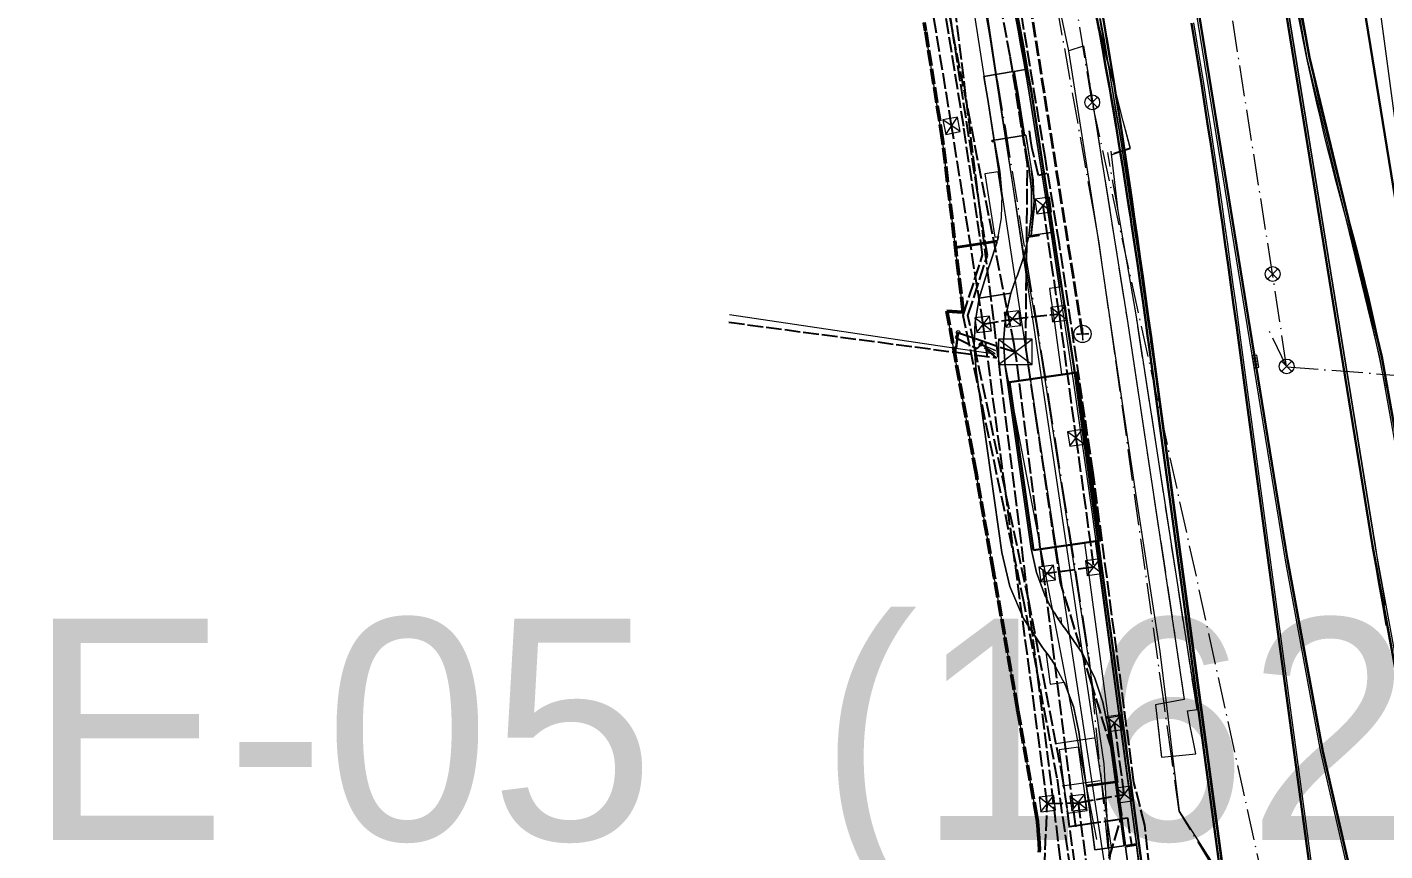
# Model space of a CAD drawing. Header units: metres. Extents: x 105014 to 106600, y 111320 to 118425.
# Drawn here: x 106016.9 to 106127.2, y 116545.7 to 116612.7 of the extents above; entities that cross this region are included whole.
import ezdxf
from ezdxf.enums import TextEntityAlignment as Align

# ---------------------------------------------------------------- set-up
doc = ezdxf.new("R2010")
doc.units = ezdxf.units.M
doc.linetypes.add('DASHDOT', pattern=[3.556, 2.54, -0.508, 0, -0.508])
doc.linetypes.add('DASHED', pattern=[1.524, 1.27, -0.254])
for name, color, linetype, lineweight in [('00-BASE-LIMITE', 7, 'DASHED', 50), ('00-BASE-UE', 42, 'DASHED', 25), ('10-PAV-BOCACALLE', 9, 'CONTINUOUS', 13), ('10-PAV-CALZADA-BRT', 12, 'CONTINUOUS', 30), ('10-PAV-CALZADA-MIXTA', 8, 'CONTINUOUS', 30), ('10-PAV-CICLORUTA', 76, 'CONTINUOUS', 18), ('10-PAV-PARADERO', 30, 'CONTINUOUS', 30), ('10-PAV-SARDINEL', 252, 'CONTINUOUS', 13), ('20-EP-ZONA-DURA', 253, 'CONTINUOUS', 13), ('20-EP-ZONA-VERDE', 84, 'CONTINUOUS', 13), ('30-RED-ENEL-NODOS', 11, 'CONTINUOUS', 13), ('30-RED-ENEL-PROY', 1, 'DASHED', 25), ('30-RED-ETB-CAMARA', 151, 'CONTINUOUS', 13), ('30-RED-ETB-EXIST', 145, 'CONTINUOUS', 13), ('30-RED-ETB-PROY', 5, 'DASHED', 25), ('30-RED-MOVISTAR-PROY', 4, 'DASHED', 25), ('30-RED-VANTI-EXIST', 52, 'CONTINUOUS', 13), ('30-RED-VANTI-PROY', 2, 'DASHED', 25), ('30-RED-VANTI-RETIRO', 8, 'DASHDOT', 13), ('35-RH-ACUE-MENOR-EXIST', 151, 'CONTINUOUS', 13), ('35-RH-ACUE-MENOR-PROY', 5, 'DASHED', 25), ('35-RH-PLUV-COLECTOR', 96, 'CONTINUOUS', 30), ('35-RH-PLUV-NODOS', 94, 'CONTINUOUS', 13), ('35-RH-PLUV-RETIRO', 8, 'DASHDOT', 13), ('36-RH-SAN-COLECTOR-PROY', 6, 'DASHED', 35), ('36-RH-SAN-POZOS', 216, 'CONTINUOUS', 13), ('40-ROT-UE', 7, 'CONTINUOUS', 25)]:
    doc.layers.add(name, color=color, linetype=linetype, lineweight=lineweight)

# ---------------------------------------------------------------- blocks, each defined once
blk = doc.blocks.new('CAM_ETB_T_13')
for p, q in [((-1.375, -1.025), (1.375, 1.025)), ((-1.375, 1.025), (1.375, -1.025))]:
    blk.add_line(p, q)
blk.add_lwpolyline([(-1.375, -1.025), (1.375, -1.025), (1.375, 1.025), (-1.375, 1.025)], close=True)
blk = doc.blocks.new('POSTE')
blk.add_circle((0, 0), 0.15)
blk = doc.blocks.new('CAJA_ENEL')
for p, q in [((-0.6, -0.6), (0.6, 0.6)), ((-0.6, 0.6), (0.6, -0.6))]:
    blk.add_line(p, q)
blk.add_lwpolyline([(-0.6, -0.6), (0.6, -0.6), (0.6, 0.6), (-0.6, 0.6)], close=True)
blk = doc.blocks.new('POZO_SAN')
for p, q in [((-0.5, 0), (0.5, 0)), ((0, -0.5), (0, 0.5))]:
    blk.add_line(p, q)
blk.add_circle((0, 0), 0.7)
blk = doc.blocks.new('SUMIDERO')
for p, q in [((-0.25, -0.2), (-0.25, 0.2)), ((0, -0.2), (0, 0.2)), ((0.25, -0.2), (0.25, 0.2))]:
    blk.add_line(p, q)
blk.add_lwpolyline([(-0.5, -0.2), (0.5, -0.2), (0.5, 0.2), (-0.5, 0.2)], close=True)
blk = doc.blocks.new('POZO_PLUV')
for p, q in [((-0.42, -0.42), (0.42, 0.42)), ((-0.42, 0.42), (0.42, -0.42))]:
    blk.add_line(p, q)
blk.add_circle((0, 0), 0.6)

msp = doc.modelspace()

# ---------------------------------------------------------------- linework, layer by layer
at = {"layer": '00-BASE-LIMITE'}
msp.add_lwpolyline([(106099.0963, 116545.6269), (106099.1439, 116545.9075), (106099.1177, 116546.2597), (106099.0733, 116546.8599), (106099.0625, 116547.0045), (106098.9989, 116547.8611), (106098.9985, 116547.8667), (106098.9874, 116548.0172), (106098.9797, 116548.1199), (106098.9195, 116548.4583), (106097.3725, 116557.1379), (106097.3601, 116557.2072), (106097.3387, 116557.3277), (106095.4381, 116568.1689), (106095.4365, 116568.1781), (106095.4361, 116568.1806), (106095.4201, 116568.2718), (106095.3997, 116568.3883), (106094.0086, 116576.2933), (106093.9807, 116576.4523), (106093.7077, 116577.9729), (106091.6197, 116589.6071), (106092.9417, 116589.5143), (106091.2607, 116603.5367), (106089.8826, 116612.3989), (106089.7783, 116613.0699)], dxfattribs=at)
at = {"layer": '00-BASE-UE'}
msp.add_lwpolyline([(106099.0963, 116545.6269), (106099.1439, 116545.9075), (106099.1177, 116546.2597), (106099.0733, 116546.8599), (106099.0625, 116547.0045), (106098.9989, 116547.8611), (106098.9985, 116547.8667), (106098.9875, 116548.0173), (106098.9797, 116548.1199), (106098.9195, 116548.4583), (106097.3725, 116557.1379), (106097.3601, 116557.2073), (106097.3387, 116557.3277), (106095.4381, 116568.1689), (106095.4363, 116568.1795), (106095.4201, 116568.2719), (106095.3997, 116568.3883), (106094.0087, 116576.2933), (106093.9807, 116576.4523), (106093.7077, 116577.9729), (106091.6197, 116589.6071), (106092.9417, 116589.5143), (106091.2607, 116603.5367), (106089.8827, 116612.3989), (106089.7783, 116613.0699)], dxfattribs=at)
at = {"layer": '10-PAV-BOCACALLE'}
msp.add_lwpolyline([(106107.3607, 116545.1625), (106106.0227, 116555.0725), (106105.0203, 116562.8403), (106111.0874, 116517.3245)], dxfattribs=at)
at = {"layer": '10-PAV-CALZADA-BRT'}
for points in [[(106118.3895, 116618.7031), (106126.0399, 116571.5291), (106126.2011, 116570.5349), (106129.023, 116555.2282)], [(106125.7133, 116538.3463), (106122.1679, 116553.8112), (106119.2915, 116569.4143), (106119.1301, 116570.4085), (106111.4799, 116617.5825)], [(106118.7537, 116509.3611), (106111.1025, 116566.0283), (106108.8579, 116582.6521), (106108.6377, 116584.2823), (106108.4173, 116585.9119), (106108.1961, 116587.5407), (106107.9743, 116589.1685), (106107.7513, 116590.7937), (106107.5265, 116592.4193), (106107.2997, 116594.0439), (106107.0707, 116595.6675), (106106.8389, 116597.2899), (106106.6041, 116598.9111), (106106.3661, 116600.5311), (106106.1245, 116602.1497), (106105.8789, 116603.7671), (106105.6289, 116605.3831), (106105.3743, 116606.9975), (106105.1147, 116608.6105), (106104.8495, 116610.2217), (106104.5789, 116611.8315), (106104.3023, 116613.4393)], [(106111.4799, 116613.0053), (106111.7547, 116611.3701), (106112.0237, 116609.7347), (106112.2871, 116608.0991), (106112.5451, 116606.4635), (106112.7981, 116604.8279), (106113.0465, 116603.1921), (106113.2907, 116601.5567), (106113.5309, 116599.9213), (106113.7677, 116598.2861), (106114.0011, 116596.6513), (106114.2317, 116595.0167), (106114.4599, 116593.3825), (106114.6857, 116591.7489), (106114.9101, 116590.1143), (106115.1327, 116588.4819), (106115.3541, 116586.8503), (106115.5747, 116585.2193), (106115.7949, 116583.5887), (106118.0395, 116566.9649), (106125.6907, 116510.2979)]]:
    msp.add_lwpolyline(points, dxfattribs=at)
at = {"layer": '10-PAV-CALZADA-MIXTA'}
for points in [[(106111.0874, 116517.3245), (106105.0203, 116562.8403), (106101.9163, 116585.1384), (106098.4823, 116607.3881), (106096.1801, 116619.4817), (106093.2147, 116631.4299), (106088.4041, 116647.5769), (106083.4337, 116662.7378), (106082.8061, 116664.6003), (106082.2815, 116666.1021), (106081.8867, 116667.2303), (106081.6481, 116667.8397), (106076.311, 116683.0887), (106076.2751, 116683.2059), (106075.0133, 116686.7964), (106074.7388, 116687.5771), (106074.3866, 116688.5793), (106074.3818, 116688.5929), (106070.8847, 116698.5435), (106070.8809, 116698.5543), (106064.2004, 116717.5623)], [(106129.1519, 116573.5987), (106126.946, 116585.9082), (106124.0055, 116598.0631), (106121.065, 116610.2181), (106118.8591, 116622.5277)], [(106103.6524, 116614.1553), (106103.9534, 116612.5707), (106103.9986, 116612.3293), (106104.247, 116610.9848), (106104.5339, 116609.3976), (106104.814, 116607.8092), (106104.9243, 116607.1737), (106105.0879, 116606.2196), (106105.3555, 116604.6293), (106105.6172, 116603.0376), (106105.693, 116602.5707), (106105.8736, 116601.4452), (106106.1251, 116599.8521), (106106.3717, 116598.2583), (106106.5177, 116597.3015), (106106.614, 116596.6636), (106106.8523, 116595.0685), (106107.0867, 116593.4726), (106107.1693, 116592.9051), (106107.3175, 116591.8762), (106107.5456, 116590.2796), (106107.7712, 116588.6826), (106107.95, 116587.4047), (106107.9944, 116587.0851), (106108.2153, 116585.4875), (106108.4053, 116584.1025), (106108.4344, 116583.8894), (106108.6519, 116582.2914), (106108.8691, 116580.6932), (106109.0855, 116579.0948), (106109.3017, 116577.4965), (106110.8547, 116565.9949), (106118.5059, 116509.3277)]]:
    msp.add_lwpolyline(points, dxfattribs=at)
at = {"layer": '10-PAV-CICLORUTA'}
for points in [[(106097.2977, 116607.1963), (106097.8301, 116603.8859), (106095.4601, 116603.5077), (106094.9287, 116606.8127), (106094.6179, 116608.6805), (106096.9837, 116609.0845), (106097.2977, 116607.1963)], [(106097.8459, 116603.7873), (106098.2667, 116601.3821), (106098.4846, 116599.5053), (106098.4824, 116597.616), (106098.2603, 116595.7397), (106099.0887, 116595.8661), (106099.1037, 116595.7671), (106098.2413, 116595.6355), (106097.8689, 116594.0632), (106097.3417, 116592.5359), (106097.2165, 116592.2247), (106096.8103, 116591.0672), (106094.2249, 116590.6726), (106094.9897, 116593.1199), (106095.1149, 116593.4313), (106095.7029, 116595.2481), (106092.3163, 116594.7313), (106092.3045, 116594.8307), (106095.7287, 116595.3531), (106096.0424, 116597.2048), (106096.1019, 116599.0819), (106095.9059, 116600.9497), (106095.4771, 116603.4091), (106095.2787, 116603.3775), (106095.2629, 116603.4763), (106095.4601, 116603.5077), (106097.8301, 116603.8859), (106097.8459, 116603.7873)], [(106096.3579, 116585.1331), (106098.4651, 116570.3207), (106098.8863, 116568.3777), (106099.5824, 116566.5154), (106099.7058, 116566.253), (106099.7209, 116566.2222), (106099.8523, 116565.9591), (106099.8663, 116565.9324), (106100.0058, 116565.6688), (106100.0184, 116565.6461), (106100.1662, 116565.3822), (106100.1771, 116565.3634), (106100.3334, 116565.0995), (106100.3425, 116565.0846), (106100.5072, 116564.8208), (106100.5143, 116564.8098), (106100.6876, 116564.5464), (106100.6926, 116564.539), (106100.8745, 116564.2763), (106100.8771, 116564.2726), (106101.0678, 116564.0106), (106101.2672, 116563.7499), (106101.3363, 116563.6615), (106101.4172, 116563.558), (106102.6274, 116561.7838), (106103.5923, 116559.865), (106104.295, 116557.8354), (106104.7229, 116555.7307), (106105.3083, 116551.3949), (106102.9299, 116551.0737), (106102.3445, 116555.4095), (106101.9299, 116557.3812), (106101.2325, 116559.2716), (106100.2674, 116561.0403), (106100.1001, 116561.2934), (106100.0918, 116561.3059), (106099.9175, 116561.5569), (106099.9101, 116561.5674), (106099.7288, 116561.816), (106099.7224, 116561.8247), (106099.5342, 116562.0706), (106099.5289, 116562.0775), (106099.4599, 116562.1658), (106099.379, 116562.2693), (106097.837, 116564.6349), (106096.7291, 116567.2322), (106096.0891, 116569.9825), (106093.9819, 116584.7951), (106093.8236, 116586.7593), (106093.905, 116588.7282), (106094.2249, 116590.6726), (106096.8103, 116591.0672), (106096.3724, 116589.1181), (106096.2206, 116587.1261), (106096.3579, 116585.1331)], [(106099.7058, 116566.253), (106099.6434, 116566.3839), (106099.5824, 116566.5154), (106099.7058, 116566.253)], [(106099.8523, 116565.9591), (106099.7859, 116566.0903), (106099.7209, 116566.2222), (106099.8523, 116565.9591)], [(106100.0058, 116565.6688), (106099.9353, 116565.8002), (106099.8663, 116565.9324), (106100.0058, 116565.6688)], [(106100.1662, 116565.3822), (106100.0916, 116565.5137), (106100.0184, 116565.6461), (106100.1662, 116565.3822)], [(106100.3334, 116565.0995), (106100.2545, 116565.231), (106100.1771, 116565.3634), (106100.3334, 116565.0995)], [(106100.5072, 116564.8208), (106100.4241, 116564.9522), (106100.3425, 116565.0846), (106100.5072, 116564.8208)], [(106100.6876, 116564.5464), (106100.6002, 116564.6776), (106100.5143, 116564.8098), (106100.6876, 116564.5464)], [(106100.8745, 116564.2763), (106100.7828, 116564.4071), (106100.6926, 116564.539), (106100.8745, 116564.2763)], [(106101.0678, 116564.0106), (106100.9717, 116564.141), (106100.8771, 116564.2726), (106101.0678, 116564.0106)], [(106101.2672, 116563.7499), (106101.1668, 116563.8797), (106101.0678, 116564.0106), (106101.2672, 116563.7499)], [(106099.7224, 116561.8247), (106099.629, 116561.9481), (106099.5342, 116562.0706), (106099.7224, 116561.8247)], [(106099.9101, 116561.5674), (106099.8202, 116561.6922), (106099.7288, 116561.816), (106099.9101, 116561.5674)], [(106100.0918, 116561.3059), (106100.0053, 116561.4319), (106099.9175, 116561.5569), (106100.0918, 116561.3059)], [(106100.2674, 116561.0403), (106100.1844, 116561.1673), (106100.1001, 116561.2934), (106100.2674, 116561.0403)], [(106105.3217, 116551.2957), (106102.9433, 116550.9745), (106102.9299, 116551.0737), (106105.3083, 116551.3949), (106105.3217, 116551.2957)], [(106106.0147, 116546.1643), (106103.6389, 116545.8233), (106102.9433, 116550.9745), (106105.3217, 116551.2957), (106106.0147, 116546.1643)]]:
    msp.add_lwpolyline(points, close=True, dxfattribs=at)
at = {"layer": '10-PAV-PARADERO'}
msp.add_lwpolyline([(106098.653, 116570.1961), (106096.71, 116583.849), (106102.1601, 116584.6308), (106104.0975, 116570.9673), (106098.653, 116570.1961)], close=True, dxfattribs=at)
at = {"layer": '10-PAV-SARDINEL'}
for points in [[(106127.3089, 116564.0752), (106127.021, 116565.6883), (106126.7404, 116567.3026), (106126.4671, 116568.9181), (106126.2011, 116570.5349), (106126.0399, 116571.5291), (106118.3895, 116618.7031)], [(106118.5869, 116618.7351), (106126.2373, 116571.5611), (106126.3985, 116570.5672), (106126.6644, 116568.9511), (106126.9375, 116567.3365), (106127.218, 116565.723)], [(106110.8892, 116517.2981), (106104.8221, 116562.814), (106104.3661, 116566.2472), (106103.9023, 116569.6791), (106103.4306, 116573.11), (106102.9512, 116576.5398), (106102.4639, 116579.9685), (106101.9689, 116583.396), (106101.466, 116586.8225), (106100.9553, 116590.2477), (106100.4368, 116593.6718), (106099.9106, 116597.0947), (106099.3765, 116600.5164), (106098.8346, 116603.9369), (106098.2849, 116607.356), (106098.0742, 116608.6338), (106097.8561, 116609.9101), (106097.6306, 116611.1852), (106097.3977, 116612.459), (106097.1574, 116613.7313)], [(106097.3538, 116613.769), (106097.5943, 116612.4955), (106097.8274, 116611.2206), (106098.0531, 116609.9444), (106098.2714, 116608.6669), (106098.4823, 116607.3881), (106099.032, 116603.9684), (106099.574, 116600.5475), (106100.1082, 116597.1253), (106100.6345, 116593.702), (106101.1531, 116590.2774), (106101.6638, 116586.8517), (106102.1668, 116583.4248), (106102.6619, 116579.9968), (106103.1492, 116576.5677), (106103.6287, 116573.1374), (106104.1004, 116569.7061), (106104.5643, 116566.2737), (106105.0203, 116562.8403), (106111.0874, 116517.3245)], [(106118.5059, 116509.3277), (106110.8547, 116565.9949), (106109.3017, 116577.4965), (106109.0855, 116579.0948), (106108.8691, 116580.6932), (106108.6519, 116582.2914), (106108.4344, 116583.8894), (106108.4053, 116584.1025), (106108.2153, 116585.4875), (106107.9944, 116587.0851), (106107.95, 116587.4047), (106107.7712, 116588.6826), (106107.5456, 116590.2796), (106107.3175, 116591.8762), (106107.1693, 116592.9051), (106107.0867, 116593.4726), (106106.8523, 116595.0685), (106106.614, 116596.6636), (106106.5177, 116597.3015), (106106.3717, 116598.2583), (106106.1251, 116599.8521), (106105.8736, 116601.4452), (106105.693, 116602.5707), (106105.6172, 116603.0376), (106105.3555, 116604.6293), (106105.0879, 116606.2196), (106104.9243, 116607.1737), (106104.814, 116607.8092), (106104.5339, 116609.3976), (106104.247, 116610.9848), (106103.9986, 116612.3293), (106103.9534, 116612.5707), (106103.8039, 116613.3632)], [(106104.0004, 116613.4006), (106104.15, 116612.6077), (106104.1953, 116612.3659), (106104.4438, 116611.0208), (106104.7308, 116609.4328), (106105.0111, 116607.8437), (106105.1214, 116607.2077), (106105.2851, 116606.2531), (106105.5528, 116604.6621), (106105.8146, 116603.0698), (106105.8905, 116602.6026), (106106.0712, 116601.4767), (106106.3227, 116599.883), (106106.5694, 116598.2887), (106106.7155, 116597.3316), (106106.8118, 116596.6934), (106107.0502, 116595.0979), (106107.2846, 116593.5016), (106107.3673, 116592.9338), (106107.5155, 116591.9046), (106107.7436, 116590.3078), (106107.9693, 116588.7105), (106108.1481, 116587.4323), (106108.1925, 116587.1126), (106108.4134, 116585.5148), (106108.6035, 116584.1297), (106108.6326, 116583.9165), (106108.8501, 116582.3184), (106109.0673, 116580.7201), (106109.2837, 116579.1216), (106109.4999, 116577.5233), (106111.0529, 116566.0217), (106118.7042, 116509.3543)], [(106118.7042, 116509.3543), (106111.0529, 116566.0217), (106109.4999, 116577.5233), (106109.2837, 116579.1216), (106109.0673, 116580.7201), (106108.8501, 116582.3184), (106108.6326, 116583.9165), (106108.6035, 116584.1297), (106108.4134, 116585.5148), (106108.1925, 116587.1126), (106108.1481, 116587.4323), (106107.9693, 116588.7105), (106107.7436, 116590.3078), (106107.5155, 116591.9046), (106107.3673, 116592.9338), (106107.2846, 116593.5016), (106107.0502, 116595.0979), (106106.8118, 116596.6934), (106106.7155, 116597.3316), (106106.5694, 116598.2887), (106106.3227, 116599.883), (106106.0712, 116601.4767), (106105.8905, 116602.6026), (106105.8146, 116603.0698), (106105.5528, 116604.6621), (106105.3509, 116605.8623), (106105.1768, 116606.966), (106104.9173, 116608.5784), (106104.6523, 116610.1889), (106104.3818, 116611.798), (106104.1053, 116613.405)], [(106104.3023, 116613.4393), (106104.5789, 116611.8315), (106104.8495, 116610.2217), (106105.1147, 116608.6105), (106105.3743, 116606.9975), (106105.6289, 116605.3831), (106105.8789, 116603.7671), (106106.1245, 116602.1497), (106106.3661, 116600.5311), (106106.6041, 116598.9111), (106106.8389, 116597.2899), (106107.0707, 116595.6675), (106107.2997, 116594.0439), (106107.5265, 116592.4193), (106107.7513, 116590.7937), (106107.9743, 116589.1685), (106108.1961, 116587.5407), (106108.4173, 116585.9119), (106108.6377, 116584.2823), (106108.8579, 116582.6521), (106111.1025, 116566.0283), (106118.7537, 116509.3611)], [(106127.2501, 116583.4184), (106127.0039, 116584.6435), (106126.7503, 116585.867), (106126.4894, 116587.089), (106126.2212, 116588.3094), (106125.9456, 116589.5282), (106125.6628, 116590.7453), (106125.3726, 116591.9607), (106125.0751, 116593.1746), (106124.7704, 116594.3861), (106124.4584, 116595.5961), (106124.1392, 116596.8042), (106123.8124, 116598.0108), (106123.4855, 116599.2187), (106123.1656, 116600.4291), (106122.853, 116601.6414), (106122.5477, 116602.8556), (106122.2497, 116604.0715), (106121.9589, 116605.2893), (106121.6755, 116606.5087), (106121.3995, 116607.7299), (106121.1307, 116608.9526), (106120.8693, 116610.177), (106120.6153, 116611.4029), (106120.3686, 116612.6303), (106120.1293, 116613.8592)], [(106120.3257, 116613.8968), (106120.5648, 116612.6691), (106120.8112, 116611.4429), (106121.065, 116610.2181), (106121.3261, 116608.9949), (106121.5946, 116607.7734), (106121.8704, 116606.5534), (106122.1536, 116605.3351), (106122.444, 116604.1185), (106122.7418, 116602.9038), (106123.0468, 116601.6908), (106123.3591, 116600.4796), (106123.6787, 116599.2704), (106124.0055, 116598.0631), (106124.3323, 116596.8558), (106124.6519, 116595.6466), (106124.9642, 116594.4355), (106125.2692, 116593.2225), (106125.567, 116592.0077), (106125.8574, 116590.7911), (106126.1405, 116589.5729), (106126.4164, 116588.3529), (106126.6848, 116587.1313), (106126.946, 116585.9082), (106127.1998, 116584.6834)]]:
    msp.add_lwpolyline(points, dxfattribs=at)
at = {"layer": '20-EP-ZONA-DURA'}
for points in [[(106097.1574, 116613.7313), (106097.3977, 116612.459), (106097.6306, 116611.1852), (106097.8561, 116609.9101), (106097.9693, 116609.2529), (106097.0823, 116609.1015), (106097.3965, 116607.2123), (106097.9289, 116603.9017), (106098.0221, 116603.9166), (106098.1053, 116603.4229), (106098.3629, 116601.8567), (106098.6155, 116600.2881), (106098.6305, 116600.1932), (106098.6995, 116597.9769), (106098.4689, 116595.7715), (106098.2603, 116595.7397), (106098.4824, 116597.616), (106098.4846, 116599.5053), (106098.2667, 116601.3821), (106097.8459, 116603.7873), (106097.8301, 116603.8859), (106097.2977, 116607.1963), (106096.9837, 116609.0845), (106094.6179, 116608.6805), (106094.9287, 116606.8127), (106095.4601, 116603.5077), (106095.2629, 116603.4763), (106095.2787, 116603.3775), (106095.4771, 116603.4091), (106095.9059, 116600.9497), (106096.108, 116598.8185), (106095.7759, 116600.9439), (106094.6911, 116600.7605), (106095.4957, 116595.6231), (106095.8011, 116595.6709), (106095.7287, 116595.3531), (106092.3044, 116594.8307), (106091.2607, 116603.5367), (106089.8826, 116612.3989), (106089.7783, 116613.0699)], [(106099.0963, 116545.6269), (106099.1439, 116545.9075), (106099.1177, 116546.2597), (106099.0733, 116546.8599), (106099.0625, 116547.0045), (106098.9989, 116547.8611), (106098.9985, 116547.8667), (106098.9874, 116548.0172), (106098.9797, 116548.1199), (106098.9195, 116548.4583), (106097.3725, 116557.1379), (106097.3601, 116557.2072), (106097.3387, 116557.3277), (106095.4381, 116568.1689), (106095.4363, 116568.1793), (106095.4201, 116568.2718), (106095.3997, 116568.3883), (106094.0086, 116576.2933), (106093.9807, 116576.4523), (106093.7077, 116577.9729), (106091.6197, 116589.6071), (106092.9417, 116589.5143), (106092.3163, 116594.7313), (106095.7029, 116595.2481), (106095.1149, 116593.4313), (106094.9897, 116593.1199), (106094.2249, 116590.6726), (106093.905, 116588.7282), (106093.8236, 116586.7593), (106093.9819, 116584.7951), (106096.0891, 116569.9825), (106096.7291, 116567.2322), (106097.837, 116564.6349), (106099.379, 116562.2693), (106099.4599, 116562.1658), (106099.5289, 116562.0775), (106099.5342, 116562.0706), (106099.6285, 116561.9478), (106099.6494, 116561.9201), (106100.0027, 116559.3051), (106101.1446, 116559.4594), (106101.9004, 116557.4806), (106102.3445, 116555.4095), (106102.9299, 116551.0737), (106102.9433, 116550.9745), (106103.6389, 116545.8233), (106106.0147, 116546.1643), (106105.3217, 116551.2957), (106105.3083, 116551.3949), (106104.7229, 116555.7307), (106104.295, 116557.8354), (106103.5923, 116559.865), (106102.6274, 116561.7838), (106101.4172, 116563.558), (106101.3363, 116563.6615), (106101.2672, 116563.7499), (106101.1673, 116563.8801), (106101.0678, 116564.0106), (106100.9723, 116564.1414), (106100.962, 116564.1545), (106100.8921, 116564.6723), (106100.6275, 116564.6366), (106100.6007, 116564.6779), (106100.5143, 116564.8098), (106100.5072, 116564.8208), (106100.4246, 116564.9526), (106100.3425, 116565.0846), (106100.3334, 116565.0995), (106100.255, 116565.2313), (106100.1771, 116565.3634), (106100.1662, 116565.3822), (106100.0921, 116565.514), (106100.0184, 116565.6461), (106100.0058, 116565.6688), (106099.9358, 116565.8004), (106099.8663, 116565.9324), (106099.8523, 116565.9591), (106099.7864, 116566.0905), (106099.7209, 116566.2222), (106099.7058, 116566.253), (106099.6439, 116566.3841), (106099.5824, 116566.5154), (106098.8863, 116568.3777), (106098.4651, 116570.3207), (106096.3579, 116585.1331), (106096.2206, 116587.1261), (106096.3724, 116589.1181), (106096.8103, 116591.0672), (106097.2165, 116592.2247), (106097.3417, 116592.5359), (106097.8689, 116594.0632), (106098.2413, 116595.6355), (106099.1037, 116595.7671), (106099.0887, 116595.8661), (106100.0771, 116596.0169), (106100.4368, 116593.6718), (106100.7569, 116591.5581), (106099.9547, 116591.4395), (106100.0429, 116590.8301), (106100.2691, 116589.2465), (106100.4929, 116587.6611), (106100.7145, 116586.0737), (106100.9343, 116584.4845), (106100.9383, 116584.4555), (106096.71, 116583.849), (106096.71, 116583.849), (106098.653, 116570.1961), (106102.7915, 116570.7823), (106105.4209, 116551.3091), (106105.6819, 116549.3759), (106106.1137, 116546.1783), (106107.0045, 116546.3063), (106106.5738, 116549.4963), (106105.8243, 116555.0467), (106105.6127, 116556.7139), (106105.5995, 116556.712), (106103.6827, 116570.9085), (106103.7323, 116570.9156), (106103.9023, 116569.6791), (106104.3661, 116566.2472), (106104.8221, 116562.814), (106107.4909, 116542.7921)]]:
    msp.add_lwpolyline(points, dxfattribs=at)
for points in [[(106103.0061, 116549.0145), (106102.3105, 116554.1675), (106100.7247, 116553.9537), (106101.4211, 116548.8005), (106103.0061, 116549.0145)], [(106106.1271, 116546.0793), (106106.9507, 116539.9787), (106107.2831, 116542.5479), (106107.1625, 116545.1357), (106107.0179, 116546.2071), (106106.1271, 116546.0793)]]:
    msp.add_lwpolyline(points, close=True, dxfattribs=at)
at = {"layer": '20-EP-ZONA-VERDE'}
for points in [[(106118.6613, 116622.4983), (106120.8693, 116610.177), (106123.8127, 116598.0103), (106126.7503, 116585.867), (106128.9541, 116573.5693)], [(106129.2187, 116555.2686), (106126.3985, 116570.5669), (106126.2373, 116571.5611), (106118.5869, 116618.7351)], [(106111.2823, 116617.5505), (106118.9327, 116570.3765), (106119.0939, 116569.3823), (106121.9719, 116553.7708), (106125.5193, 116538.2975)], [(106125.8891, 116510.3247), (106118.2377, 116566.9917), (106115.9931, 116583.6155), (106115.7729, 116585.2461), (106115.5523, 116586.8771), (106115.3307, 116588.5089), (106115.1083, 116590.1415), (106114.8839, 116591.7761), (106114.6579, 116593.4101), (106114.4297, 116595.0445), (106114.1991, 116596.6793), (106113.9657, 116598.3145), (106113.7289, 116599.9501), (106113.4885, 116601.5859), (106113.2443, 116603.2219), (106112.9957, 116604.8581), (106112.7427, 116606.4943), (106112.4845, 116608.1307), (106112.2211, 116609.7669), (106111.9521, 116611.4029), (106111.6769, 116613.0389)]]:
    msp.add_lwpolyline(points, dxfattribs=at)
for points in [[(106098.2849, 116607.3561), (106100.0771, 116596.0169), (106098.4689, 116595.7715), (106098.711, 116598.5837), (106098.4673, 116601.3963), (106098.0349, 116603.9187), (106097.9289, 116603.9017), (106097.3965, 116607.2123), (106097.0823, 116609.1015), (106097.9693, 116609.2529), (106098.2849, 116607.3561)], [(106105.8243, 116555.0467), (106107.0045, 116546.3063), (106106.1137, 116546.1783), (106105.4209, 116551.3091), (106105.5199, 116551.3225), (106105.0935, 116554.4815), (106104.7859, 116556.5953), (106105.6127, 116556.7139), (106105.8243, 116555.0467)], [(106107.1625, 116545.1357), (106107.2831, 116542.548), (106106.9507, 116539.9787), (106106.1271, 116546.0793), (106107.0179, 116546.2071), (106107.1625, 116545.1357)]]:
    msp.add_lwpolyline(points, close=True, dxfattribs=at)
at = {"layer": '30-RED-ENEL-PROY'}
for points in [[(106091.9941, 116604.6813), (106089.4051, 116620.5103)], [(106094.5577, 116588.5461), (106091.9941, 116604.6813)], [(106100.7249, 116589.4013), (106099.4283, 116598.1975)], [(106094.5577, 116588.5461), (106096.9459, 116588.9697)], [(106096.9459, 116588.9697), (106100.7249, 116589.4013)], [(106100.7249, 116589.4013), (106102.0945, 116579.3081)], [(106099.7669, 116549.5823), (106094.5577, 116588.5461)], [(106102.0945, 116579.3081), (106103.5357, 116568.8049)], [(106103.5357, 116568.8049), (106099.7645, 116568.2839)], [(106106.0277, 116550.3293), (106105.2329, 116556.1251)], [(106102.2745, 116549.6601), (106106.0277, 116550.3293)], [(106099.4157, 116541.2711), (106099.7669, 116549.5823)], [(106099.7669, 116549.5823), (106102.2745, 116549.6601)], [(106102.2745, 116549.6601), (106103.0471, 116543.8123)]]:
    msp.add_lwpolyline(points, dxfattribs=at)
at = {"layer": '30-RED-ETB-EXIST'}
for points in [[(106131.299, 116581.035), (106131.132, 116582.056), (106123.724, 116637.244), (106123.717, 116637.271)], [(106073.949, 116589.337), (106092.339, 116586.61), (106092.527, 116587.876)], [(106092.527, 116587.876), (106092.339, 116586.61), (106095.545, 116586.135), (106094.393, 116586.913)], [(106094.393, 116586.913), (106094.635, 116586.809), (106095.56, 116586.402), (106094.393, 116586.913)], [(106103.8, 116546.676), (106096.306, 116585.628), (106097.168, 116586.298)]]:
    msp.add_lwpolyline(points, dxfattribs=at)
at = {"layer": '30-RED-ETB-PROY'}
for points in [[(106097.168, 116586.298), (106097.074, 116586.895), (106089.834, 116623.787), (106079.4, 116659.837), (106079.245, 116660.419)], [(106073.903, 116588.708), (106092.314, 116586.27), (106092.527, 116587.876)], [(106092.527, 116587.876), (106092.314, 116586.27), (106095.631, 116585.83), (106094.393, 116586.913)], [(106092.527, 116587.876), (106092.32, 116587.474), (106094.061, 116586.579), (106094.393, 116586.913)], [(106092.488, 116587.877), (106094.488, 116587.189), (106094.393, 116586.913)], [(106094.393, 116586.913), (106094.488, 116587.189), (106096.466, 116586.509), (106097.168, 116586.298)], [(106102.078, 116547.697), (106097.256, 116585.736), (106097.168, 116586.298)]]:
    msp.add_lwpolyline(points, dxfattribs=at)
at = {"layer": '30-RED-MOVISTAR-PROY'}
msp.add_lwpolyline([(106104.4082, 116516.2904), (106091.5141, 116620.3617), (106087.8027, 116635.7793), (106079.3735, 116660.4357)], dxfattribs=at)
at = {"layer": '30-RED-VANTI-EXIST'}
for points in [[(106091.7308, 116631.9595), (106092.8545, 116626.2263), (106094.5325, 116615.5457), (106095.0707, 116612.0257)], [(106105.9426, 116605.0473), (106103.0677, 116616.4333), (106101.2296, 116622.5227)], [(106099.7356, 116619.1116), (106101.5023, 116610.7735), (106103.5428, 116597.6525)], [(106095.0707, 116612.0257), (106096.0189, 116605.8245), (106097.7007, 116595.0591), (106098.0792, 116592.929)], [(106101.5449, 116610.7901), (106102.7209, 116611.1875), (106106.2547, 116588.9503), (106110.1441, 116563.1731), (106110.8999, 116558.0515), (106109.4176, 116557.7741)], [(106105.1829, 116602.4565), (106106.4907, 116602.8765), (106105.9426, 116605.0473)], [(106105.5281, 116597.7765), (106104.9715, 116602.6209)], [(106111.3874, 116555.8809), (106111.1657, 116557.1157), (106111.9359, 116557.2283), (106109.7697, 116571.2271), (106108.6399, 116578.6195), (106107.0049, 116589.1499), (106105.5281, 116597.7765)], [(106103.5428, 116597.6525), (106103.8639, 116595.5879), (106105.2511, 116586.1651)], [(106098.0792, 116592.929), (106098.8879, 116588.3777), (106103.2734, 116560.2344)], [(106105.2511, 116586.1651), (106106.9233, 116574.8071), (106108.9107, 116561.9439), (106109.4176, 116557.7741)], [(106103.2734, 116560.2344), (106103.3135, 116559.9773), (106103.4404, 116559.1103)], [(106103.4404, 116559.1103), (106104.3597, 116552.8309), (106104.7941, 116545.1327)], [(106109.2526, 116557.7432), (106108.5693, 116557.6153), (106109.0513, 116553.3503), (106109.8596, 116553.4319)], [(106109.4176, 116557.7741), (106109.2526, 116557.7432)], [(106109.4176, 116557.7741), (106109.9443, 116553.4404)], [(106111.5055, 116555.2231), (106111.3874, 116555.8809)], [(106103.5871, 116554.8921), (106100.4735, 116554.4477)], [(106111.6414, 116554.5679), (106111.5055, 116555.2231)], [(106109.9443, 116553.4404), (106111.8357, 116553.6313), (106111.6414, 116554.5679)], [(106109.8596, 116553.4319), (106109.9443, 116553.4404)], [(106109.9443, 116553.4404), (106110.4873, 116548.9733)], [(106104.0661, 116551.4441), (106100.9657, 116551.0013)], [(106110.4873, 116548.9733), (106115.1479, 116541.6849), (106115.209, 116541.2134)]]:
    msp.add_lwpolyline(points, dxfattribs=at)
at = {"layer": '30-RED-VANTI-PROY'}
for points in [[(106098.0872, 116593.6992), (106098.1191, 116596.7497), (106098.1599, 116601.5387), (106096.7625, 116610.3389), (106095.5127, 116616.7443), (106092.8985, 116627.7853), (106091.7308, 116631.9595)], [(106108.568, 116539.7551), (106107.6953, 116547.8387), (106106.8139, 116551.3101), (106103.4933, 116576.4847), (106100.7605, 116595.0223), (106099.6159, 116601.9911), (106097.5349, 116614.5613), (106097.0248, 116619.3014)], [(106098.4459, 116603.4576), (106098.3155, 116604.2561)], [(106098.5535, 116602.7981), (106098.4459, 116603.4576)], [(106098.7077, 116602.1456), (106098.5535, 116602.7981)], [(106099.7379, 116600.8099), (106099.0625, 116600.6445), (106098.7077, 116602.1456)], [(106098.0792, 116592.929), (106098.0872, 116593.6992)], [(106103.3585, 116559.377), (106100.8467, 116567.5605), (106098.8727, 116580.8933), (106098.0143, 116586.7171), (106098.0792, 116592.929)], [(106103.4404, 116559.1103), (106103.3585, 116559.377)], [(106104.7941, 116545.1327), (106105.8381, 116548.6871), (106105.0067, 116554.0073), (106103.4404, 116559.1103)]]:
    msp.add_lwpolyline(points, dxfattribs=at)
at = {"layer": '30-RED-VANTI-RETIRO'}
for points in [[(106091.576, 116632.513), (106095.0707, 116612.0257)], [(106105.9426, 116605.0473), (106102.9663, 116616.3941), (106101.2296, 116622.5227)], [(106103.5428, 116597.6525), (106099.7356, 116619.1116)], [(106095.0707, 116612.0257), (106096.3373, 116604.6007), (106098.0872, 116593.6992)], [(106101.5449, 116610.7901), (106102.7209, 116611.1875), (106106.2547, 116588.9503), (106110.1441, 116563.1731), (106110.8999, 116558.0515), (106109.4176, 116557.7741)], [(106105.0345, 116602.3393), (106106.5217, 116602.8395), (106105.9426, 116605.0473)], [(106105.5281, 116597.7765), (106104.6807, 116602.5027)], [(106111.3874, 116555.8809), (106111.1657, 116557.1157), (106111.9359, 116557.2283), (106109.7697, 116571.2271), (106108.6399, 116578.6195), (106107.0049, 116589.1499), (106105.5281, 116597.7765)], [(106105.2511, 116586.1651), (106103.9837, 116595.1675), (106103.5428, 116597.6525)], [(106098.0872, 116593.6992), (106099.8133, 116582.9463), (106103.1467, 116561.5103), (106103.2734, 116560.2344)], [(106109.2526, 116557.7432), (106105.2511, 116586.1651)], [(106103.2734, 116560.2344), (106103.3585, 116559.377)], [(106103.3585, 116559.377), (106104.7782, 116545.0787)], [(106109.2526, 116557.7432), (106108.5693, 116557.6153), (106109.0513, 116553.3503), (106109.8596, 116553.4319)], [(106109.4176, 116557.7741), (106109.2526, 116557.7432)], [(106109.8596, 116553.4319), (106109.2526, 116557.7432)], [(106111.5055, 116555.2231), (106111.3874, 116555.8809)], [(106111.6414, 116554.5679), (106111.5055, 116555.2231)], [(106109.9443, 116553.4404), (106111.8357, 116553.6313), (106111.6414, 116554.5679)], [(106109.8596, 116553.4319), (106109.9443, 116553.4404)], [(106110.4873, 116548.9733), (106109.8596, 116553.4319)], [(106115.209, 116541.2134), (106110.4873, 116548.9733)]]:
    msp.add_lwpolyline(points, dxfattribs=at)
at = {"layer": '35-RH-ACUE-MENOR-EXIST'}
for points in [[(106086.98, 116657.94), (106094.72, 116608.07), (106105.49, 116537.49)], [(106089.7382, 116651.211), (106092.11, 116632.24), (106096.23, 116604.65), (106104.97, 116546.02), (106104.3342, 116540.9126), (106112.4584, 116486.7586), (106113.3584, 116448.3627), (106114.2164, 116431.0908)]]:
    msp.add_lwpolyline(points, dxfattribs=at)
at = {"layer": '35-RH-ACUE-MENOR-PROY'}
for points in [[(106102.6481, 116540.1111), (106101.5826, 116547.7312), (106101.0693, 116551.4016), (106098.2685, 116566.0537), (106093.3215, 116589.2552), (106094.9004, 116594.1221), (106094.102, 116599.2735), (106091.5037, 116616.0393), (106089.0191, 116632.072), (106080.8444, 116657.2015), (106079.0189, 116662.8131), (106077.896, 116666.0031), (106076.4847, 116670.0122), (106075.689, 116672.2731), (106074.6317, 116675.2758), (106061.3844, 116712.8837)], [(106112.1054, 116366.8192), (106112.5825, 116399.8579), (106113.6199, 116418.9908), (106113.3232, 116427.1781), (106113.1092, 116430.2492), (106112.4678, 116439.2978), (106111.9885, 116446.088), (106109.5046, 116478.1372), (106109.2571, 116481.622), (106107.1916, 116497.7289), (106105.761, 116508.4974), (106105.0386, 116514.0167), (106105.675, 116516.5189), (106105.1375, 116520.2341), (106104.9871, 116521.2738), (106103.1792, 116533.7184), (106100.5756, 116551.6607), (106097.8953, 116565.8754), (106092.9346, 116589.2564), (106094.5152, 116594.1821), (106092.9774, 116604.6088), (106088.5974, 116631.811), (106086.4484, 116637.9093), (106084.1724, 116644.3432)], [(106101.5826, 116547.7312), (106102.8604, 116547.9209), (106106.2758, 116548.428), (106106.5979, 116546.2578)]]:
    msp.add_lwpolyline(points, dxfattribs=at)
at = {"layer": '35-RH-PLUV-COLECTOR'}
msp.add_lwpolyline([(106130.3928, 116584.2398), (106122.1612, 116635.0183)], dxfattribs=at)
msp.add_lwpolyline([(106130.3928, 116584.2398), (106122.1612, 116635.0183)], dxfattribs=at)
at = {"layer": '35-RH-PLUV-RETIRO'}
for points in [[(106129.8513, 116400.1977), (106125.0389, 116490.546), (106121.289, 116525.209), (106103.4199, 116606.5801), (106097.5662, 116641.9692), (106089.6109, 116667.1319), (106062.5609, 116684.0563)], [(106118.0788, 116592.6344), (106108.1535, 116655.4731)], [(106119.215, 116585.1216), (106118.0788, 116592.6344)], [(106119.215, 116585.1216), (106117.7776, 116588.0632)], [(106119.2353, 116585.0747), (106130.3928, 116584.2398)]]:
    msp.add_lwpolyline(points, dxfattribs=at)
at = {"layer": '36-RH-SAN-COLECTOR-PROY'}
msp.add_lwpolyline([(106102.63, 116587.76), (106098.468, 116614.0637)], dxfattribs=at)

# ---------------------------------------------------------------- block references
at = {"layer": '30-RED-ENEL-NODOS'}
for p, rotation in [((106091.9941, 116604.6811), 100.7), ((106099.4283, 116598.1975), 97.6), ((106100.7248, 116589.4012), 97.3), ((106094.5576, 116588.546), 96.8), ((106096.9459, 116588.9697), 97.3), ((106102.0943, 116579.3081), 98.6), ((106103.5356, 116568.8049), 97.3), ((106099.7645, 116568.2839), 97.6), ((106105.2328, 116556.1251), 97.3), ((106102.2744, 116549.6599), 97.3), ((106106.0276, 116550.3293), 97.6), ((106099.7669, 116549.5822), 96.2)]:
    msp.add_blockref('CAJA_ENEL', p, dxfattribs=dict(at, rotation=rotation))
at = {"layer": '30-RED-ETB-CAMARA'}
for name, p in [('POSTE', (106092.527, 116587.876)), ('POSTE', (106094.393, 116586.913)), ('CAM_ETB_T_13', (106097.168, 116586.298))]:
    msp.add_blockref(name, p, dxfattribs=at)
at = {"layer": '35-RH-PLUV-NODOS'}
for p in [(106103.4199, 116606.5801), (106118.0788, 116592.6344), (106119.215, 116585.1216)]:
    msp.add_blockref('POZO_PLUV', p, dxfattribs=at)
at = {"layer": '35-RH-PLUV-NODOS', "rotation": 99}
msp.add_blockref('SUMIDERO', (106116.6863, 116585.5078), dxfattribs=at)
msp.add_blockref('SUMIDERO', (106116.6863, 116585.5078), dxfattribs=at)
msp.add_blockref('SUMIDERO', (106116.6863, 116585.5078), dxfattribs=at)
at = {"layer": '36-RH-SAN-POZOS'}
for rotation in [6, 270]:
    msp.add_blockref('POZO_SAN', (106102.632, 116587.761), dxfattribs=dict(at, rotation=rotation))

# ---------------------------------------------------------------- texts
at = {"layer": '40-ROT-UE'}
msp.add_text('UE-05  (16290.0)', height=18, dxfattribs=at).set_placement((106091.9514, 116555.6236), align=Align.MIDDLE_CENTER)

doc.saveas('drawing.dxf')
